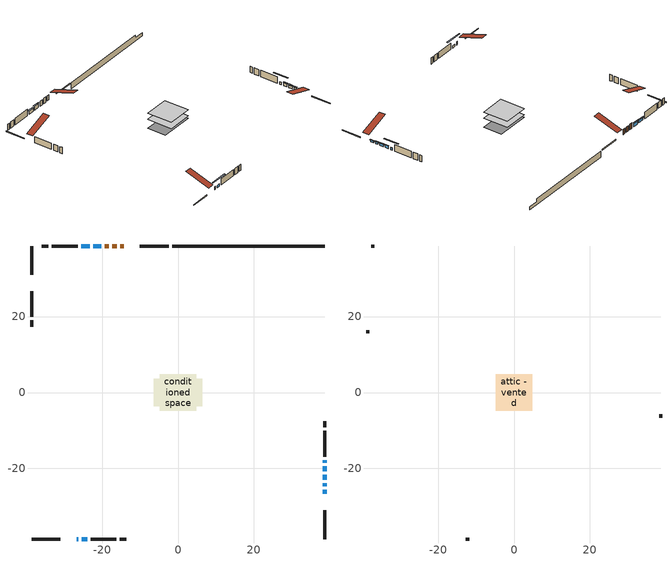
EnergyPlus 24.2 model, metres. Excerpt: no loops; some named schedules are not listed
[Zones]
conditioned space
 floor adiabatic (AdiabaticFloorConstruction): -4.81,-4.81 -4.81,4.81 4.81,4.81 4.81,-4.81 z0.82
 floor foundation (Slab1 construction): -6.44,-3.59 -6.44,3.59 6.44,3.59 6.44,-3.59 z-1.44
 wall outside (RimJoist1 construction): -2.49,38.58 -10.02,38.58 / -38.58,-38.58 -31.06,-38.58 / -38.58,38.58 -38.58,31.06 / 38.58,-38.58 38.58,-31.06 z0.82:1.12
 wall outside (AdiabaticWallConstruction 1): -14.34,38.58 -15.18,38.58 / -16.11,38.58 -17.25,38.58 / -18.18,38.58 -19.32,38.58 z0.82:2.85
 wall outside (AdiabaticWallConstruction): -26.73,-38.58 -26.23,-38.58 z0.82:2.04; -25.3,-38.58 -23.96,-38.58 / 38.58,-18.53 38.58,-17.86 z0.82:1.71; 38.58,-26.73 38.58,-25.57 z0.82:1.52; -20.25,38.58 -22.29,38.58 z0.82:2.31; -23.22,38.58 -25.54,38.58 z0.82:1.98; 38.58,-24.64 38.58,-23.94 / 38.58,-23.01 38.58,-21.7 / 38.58,-20.77 38.58,-19.46 z0.82:1.83
 wall outside (Wall1 construction): -26.46,38.58 -33.28,38.58 / -23.03,-38.58 -16.21,-38.58 / -38.58,26.73 -38.58,19.91 / 38.58,-16.93 38.58,-10.11 z0.82:3.26
 wall outside (Wall2 construction): -34.21,38.58 -35.86,38.58 / -15.28,-38.58 -13.63,-38.58 / -38.58,18.98 -38.58,17.33 / 38.58,-9.18 38.58,-7.53 z0.82:3.26
 wall foundation (FoundationWall1 construction): -1.56,38.58,-1.44 -1.56,38.58,0.82 34.57,38.58,0.82 34.57,38.58,-0.2 38.58,38.58,-0.2 38.58,38.58,-1.44
 window (WindowConstruction 6): -26.73,-38.58 -26.23,-38.58 z0.82:2.04
 window (WindowConstruction 8): -25.3,-38.58 -23.96,-38.58 z0.82:1.7
 window (WindowConstruction): 38.58,-26.73 38.58,-25.57 z0.82:1.52
 window (WindowConstruction 1): -20.25,38.58 -22.29,38.58 z0.82:2.31
 window (WindowConstruction 2): -23.22,38.58 -25.54,38.58 z0.82:1.98
 window (WindowConstruction 3): 38.58,-24.64 38.58,-23.94 z0.82:1.83
 window (WindowConstruction 4): 38.58,-23.01 38.58,-21.7 z0.82:1.83
 window (WindowConstruction 5): 38.58,-20.77 38.58,-19.46 z0.82:1.83
 window (WindowConstruction 7): 38.58,-18.53 38.58,-17.86 z0.82:1.7
 door (Door): -14.34,38.58 -15.18,38.58 z0.82:2.85
 door (Door 1): -16.11,38.58 -17.25,38.58 z0.82:2.85
 door (Door 2): -18.18,38.58 -19.32,38.58 z0.82:2.85
 ceiling adiabatic (AdiabaticFloorConstruction): 4.81,-4.81 4.81,4.81 -4.81,4.81 -4.81,-4.81 z0.82
attic - vented
 floor to conditioned space (Floor1 construction Reversed): -4.81,-4.81 -4.81,4.81 4.81,4.81 4.81,-4.81 z3.26
 wall outside (Wall3 construction): -36.79,38.58 -37.65,38.58 / -12.7,-38.58 -11.84,-38.58 / -38.58,16.4 -38.58,15.54 / 38.58,-6.6 38.58,-5.74 z0.82:3.26
 roof outside (Roof1 construction): -13.42,38.58,3.26 -13.42,29.21,6.38 -10.95,29.21,6.38 -10.95,38.58,3.26; -27.66,-38.58,3.26 -27.66,-29.21,6.38 -30.13,-29.21,6.38 -30.13,-38.58,3.26; -38.58,27.66,3.26 -29.21,27.66,6.38 -29.21,30.13,6.38 -38.58,30.13,3.26; 38.58,-27.66,3.26 29.21,-27.66,6.38 29.21,-30.13,6.38 38.58,-30.13,3.26
shading: -21.34,-38.58 -27.92,-38.58 -27.92,-38.99 -21.34,-38.99 z4.33; 38.58,-25.37 38.58,-26.93 38.99,-26.93 38.99,-25.37 z1.72; -22.49,38.58 -20.05,38.58 -20.05,38.99 -22.49,38.99 z2.51; -25.74,38.58 -23.02,38.58 -23.02,38.99 -25.74,38.99 z2.18; 38.58,-23.74 38.58,-24.84 38.99,-24.84 38.99,-23.74 z2.03; 38.58,-21.5 38.58,-23.21 38.99,-23.21 38.99,-21.5 z2.03; 38.58,-19.26 38.58,-20.97 38.99,-20.97 38.99,-19.26 z2.03; 38.58,-15.24 38.58,-21.15 38.99,-21.15 38.99,-15.24 z4.33
[Building]
Building 1: Terrain=Suburbs
[Site:Location]
Mont Joli AP_QC: Latitude {deg}=48.61; Longitude {deg}=-68.21; Time Zone {hr}=-5; Elevation {m}=52; Keep Site Location Information=Yes
[Site:GroundTemperature:Shallow]
-0.843868, -3.04892, -3.2255, -2.1791, 2.02165, 6.20283, 9.82768, 12.1239, 12.319, 10.4514, 6.91898, 2.86606
[Site:WaterMainsTemperature]
Calculation Method=Schedule; Temperature Schedule=mains temperature schedule
[Material] Roughness=Rough; Thermal Absorptance=0.9
Name | Thickness {m} | Conductivity {W/m-K} | Density {kg/m3} | Specific Heat {J/kg-K} | Solar Absorptance | Visible Absorptance
asphalt or fiberglass shingles | 0.00635 | 0.162714 | 1121.4 | 1465.45 | 0.4 | 0.4
ceiling loosefill ins | 0.254 | 0.0480833 | 16.02 | 1046.75 | 0.7 | 0.7
ceiling stud and cavity | 0.1397 | 0.123386 | 65.682 | 1177.47 | 0.7 | 0.7
concrete 4.0 in. | 0.1016 | 1.803125 | 2242.8 | 837.4 | 0.7 | 0.7
concrete 8.0 in. | 0.2032 | 1.803125 | 2242.8 | 837.4 | 0.7 | 0.7
door material | 0.04445 | 0.0451087 | 512.64 | 1214.23 | 0.7 | 0.7
exterior vertical ins | 0.0589681 | 0.029427 | 32.04 | 1214.23 | 0.7 | 0.7
floor covering | 0.0127 | 0.0433444 | 54.468 | 1339.84 | 0.6 | 0.6
floor rigid ins; wall rigid ins 1 | 0.512978 | 0.029427 | 32.04 | 1214.23 | 0.7 | 0.7
floor stud and cavity | 0.1397 | 1.75129 | 37.0049 | 1207.88 | 0.7 | 0.7
furniture material conditioned space 1 | 0.1524 | 0.115458 | 640.8 | 1214.23 | 0.6 | 0.6
gypsum board | 0.0127 | 0.160291 | 801 | 837.4 | 0.6 | 0.6
gypsum board 1 | 0.0127 | 0.160291 | 801 | 837.4 | 0.7 | 0.7
osb sheathing 0.5 in. | 0.0127 | 0.115458 | 512.64 | 1214.23 | 0.7 | 0.7
osb sheathing 0.75 in. | 0.01905 | 0.115458 | 512.64 | 1214.23 | 0.7 | 0.7
osb sheathing 2.0 in. | 0.0508 | 0.115458 | 512.64 | 1214.23 | 0.7 | 0.7
rim joist rigid ins; wall rigid ins | 0.051816 | 0.029427 | 32.04 | 1214.23 | 0.7 | 0.7
rim joist stud and cavity | 0.0508 | 0.0342808 | 125.044 | 1163.47 | 0.6 | 0.6
slab rigid ins | 0.0193984 | 0.029427 | 32.04 | 1214.23 | 0.7 | 0.7
wall stud and cavity | 0.1397 | 0.158362 | 139.0536 | 1170.24 | 0.7 | 0.7
wall stud and cavity 1 | 0.1397 | 0.192572 | 139.0536 | 1170.24 | 0.7 | 0.7
wall stud and cavity 2 | 0.0889 | 6.9971 | 50.32683 | 1063.81 | 0.6 | 0.6
wall stud and cavity 3 | 0.0889 | 0.380278 | 52.3479 | 1209.89 | 0.7 | 0.7
wall stud and cavity 4 | 0.0889 | 0.391764 | 83.0341 | 1211.67 | 0.7 | 0.7
wood siding | 0.0254 | 0.102417 | 544.68 | 1172.36 | 0.4 | 0.4
wood siding 1 | 0.00254 | 0.102417 | 544.68 | 1172.36 | 0.4 | 0.4
wood siding 2; wood siding 3; wood siding 4 | 0.0254 | 0.102417 | 544.68 | 1172.36 | 0.7 | 0.7
[WindowMaterial:SimpleGlazingSystem]
Name | U-Factor {W/m2-K} | Solar Heat Gain Coefficient
WindowMaterial | 1.85273 | 0.36
WindowMaterial 1 | 1.6557 | 0.43
WindowMaterial 2 | 1.75564 | 0.39
WindowMaterial 3 | 1.87204 | 0.35
WindowMaterial 4 | 1.76188 | 0.39
WindowMaterial 5 | 2.00774 | 0.33
WindowMaterial 6 | 6.75625 | 0.73
WindowMaterial 7 | 1.99922 | 0.31
[Construction]
AdiabaticFloorConstruction: floor stud and cavity, floor rigid ins, osb sheathing 0.75 in., floor covering
AdiabaticWallConstruction: wood siding 3, wall rigid ins 1, wall stud and cavity 3, gypsum board
AdiabaticWallConstruction 1: wood siding 4, wall rigid ins 1, wall stud and cavity 3, gypsum board
Door; Door 1; Door 2: door material
Floor1 construction Reversed: gypsum board, ceiling stud and cavity, ceiling loosefill ins
FoundationWall1 construction: concrete 8.0 in., gypsum board 1
furniture construction conditioned space 1: furniture material conditioned space 1
PartitionWallConstruction: gypsum board, wall stud and cavity 4, gypsum board
RimJoist1 construction: wood siding 2, rim joist rigid ins, osb sheathing 2.0 in., rim joist stud and cavity
Roof1 construction: asphalt or fiberglass shingles
Slab1 construction: slab rigid ins, concrete 4.0 in.
Wall1 construction: wood siding, wall rigid ins, osb sheathing 0.5 in., wall stud and cavity, gypsum board
Wall2 construction: wood siding, wall rigid ins, osb sheathing 0.5 in., wall stud and cavity 1, gypsum board
Wall3 construction: wood siding 1, wall stud and cavity 2
WindowConstruction: WindowMaterial
WindowConstruction 1: WindowMaterial 1
WindowConstruction 2: WindowMaterial 2
WindowConstruction 3: WindowMaterial 3
WindowConstruction 4: WindowMaterial 4
WindowConstruction 5: WindowMaterial 5
WindowConstruction 6: WindowMaterial 6
WindowConstruction 7; WindowConstruction 8: WindowMaterial 7
[Zone] Multiplier=1; Part of Total Floor Area=Yes
Name | Volume {m3}
attic - vented | 46.9488
conditioned space | 454.4
[Space]
Name | Zone | Volume {m3}
attic - vented 1 | attic - vented | 46.9488
conditioned space 1 | conditioned space | 454.4
[ZoneInfiltration:EffectiveLeakageArea]
infil attic - vented 1: Zone or Space=attic - vented 1; Schedule=Always On Discrete; Effective Air Leakage Area {cm2}=3220.17; Stack Coefficient=0.000386793; Wind Coefficient=1.3288e-05
[ZoneMixing]
whole house fan mix: Zone or Space=attic - vented; Schedule=Always On Continuous; Design Flow Rate Calculation Method=Flow/Zone; Design Flow Rate {m3/s}=0; Source Zone or Space=conditioned space
[SurfaceProperty:ExposedFoundationPerimeter]
Slab1: Exposed Perimeter Calculation Method=TotalExposedPerimeter; Total Exposed Perimeter {m}=40.143
[InternalMass] Zone or ZoneList=conditioned space; Space or SpaceList=conditioned space 1
Name | Construction | Surface Area {m2}
furniture mass conditioned space 1 | furniture construction conditioned space 1 | 74.0801
partition wall mass | PartitionWallConstruction | 185.2
[Lights]
interior lighting: Zone or ZoneList or Space or SpaceList=conditioned space 1; Schedule=interior lighting schedule; Design Level Calculation Method=LightingLevel; Lighting Level {W}=343.2; Return Air Fraction=0; Fraction Radiant=0.6; Fraction Visible=0.2; Fraction Replaceable=1
[People]
occupants: Zone or ZoneList or Space or SpaceList=conditioned space 1; Number of People Schedule=occupants schedule; Number of People Calculation Method=People; Number of People=3; Fraction Radiant=0.314171; Sensible Heat Fraction=0.56303; Activity Level Schedule=occupants activity schedule; Carbon Dioxide Generation Rate {m3/s-W}=0; Enable ASHRAE 55 Comfort Warnings=No; Mean Radiant Temperature Calculation Type=EnclosureAveraged
[ElectricEquipment] Zone or ZoneList or Space or SpaceList=conditioned space 1; Design Level Calculation Method=EquipmentLevel
Name | Schedule | Design Level {W} | Fraction Latent | Fraction Radiant | Fraction Lost
clothes dryer | clothes dryer schedule | 140.772 | 0.015 | 0.081 | 0.85
clothes washer | clothes washer schedule | 32.1985 | 0.03 | 0.162 | 0.7
cooking range | cooking range schedule | 215.147 | 0.08 | 0.432 | 0.2
dishwasher | dishwasher schedule | 66.8632 | 0.3 | 0.18 | 0.4
fridge | fridge schedule | 72.9452 | 0 | 0.6 | 0
mech vent house fan | mech vent house fan schedule | 19.9167 | 0 | 0 | 0.5
mech vent house fan cfis | mech vent house fan cfis schedule | 0 | 0 | 0 | 0
misc plug loads | misc plug loads schedule | 494.7 | 0.045 | 0.513 | 0.1
whole house fan | Always On Discrete | 0 | 0 | 0 | 1
[OtherEquipment] Zone or ZoneList or Space or SpaceList=conditioned space 1; Design Level Calculation Method=EquipmentLevel
Name | Fuel Type | Schedule | Design Level {W} | Fraction Latent | Fraction Radiant | Fraction Lost
clothes dryer 1 | Electricity | clothes dryer schedule | 0 | 0.015 | 0.081 | 0.85
cooking range 1 | Electricity | cooking range schedule | 0 | 0.08 | 0.432 | 0.2
general water use latent | None | general water use schedule | 62.594 | 1 | 0 | 0
general water use sensible | None | general water use schedule | -61.6891 | 0 | 0.6 | 0
mech vent house fan latent load | None | Always On Discrete | 0 | 1 | 0 | 0
mech vent house fan sensible load | None | Always On Discrete | 0 | 0 | 0 | 0
water heater energy adjustment1 | Electricity | Always On Discrete | 0.01 | 0 | 0 | 1
[ZoneInfiltration:DesignFlowRate] Zone or ZoneList or Space or SpaceList=conditioned space 1; Schedule=Always On Discrete; Design Flow Rate Calculation Method=Flow/Zone; Design Flow Rate {m3/s}=0
infil flow; natural vent flow; whole house fan flow
[ZoneControl:Thermostat]
conditioned space Thermostat: Zone or ZoneList=conditioned space; Control Type Schedule=conditioned space Thermostat Schedule; Control 1=conditioned space temperature setpoint; Temperature Difference Between Cutout And Setpoint {deltaC}=0
[ZoneHVAC:Baseboard:Convective:Electric]
electric baseboard: Availability Schedule=Always On Discrete; Heating Design Capacity {W}=5601.17; Efficiency=1
[Zone equipment]
conditioned space: electric baseboard
[Foundation:Kiva]
Foundation Kiva 1: Initial Indoor Air Temperature {C}=18; Wall Height Above Grade {m}=0.820003; Wall Depth Below Slab {m}=0.2032; Custom Block Material Name 1=exterior vertical ins; Custom Block Depth 1 {m}=2.26; Custom Block X Position 1 {m}=0.2159; Custom Block Z Position 1 {m}=0
[Foundation:Kiva:Settings]
Soil Conductivity {W/m-K}=0.849921; Soil Density {kg/m3}=1842.3; Soil Specific Heat {J/kg-K}=418.7; Ground Solar Absorptivity=0.9; Ground Thermal Absorptivity=0.9; Ground Surface Roughness {m}=0.03; Far-Field Width {m}=40; Deep-Ground Boundary Condition=ZeroFlux; Deep-Ground Depth {m}=40; Minimum Cell Dimension {m}=0.2; Maximum Cell Growth Coefficient=3; Simulation Timestep=Timestep
[Exterior:Lights]
exterior lighting: Schedule=exterior lighting schedule; Design Level {W}=75.6
[EnergyManagementSystem:GlobalVariable]
infil_program_Qfan
infil_program_Qinf
natural_vent_program_Qnv
natural_vent_program_Qwhf
[EnergyManagementSystem:Sensor]
Name | Output:Variable or Output:Meter Index Key | Output:Variable or Output:Meter
airflow_gain | infil flow | Infiltration Sensible Heat Gain Energy
airflow_gain_1 | natural vent flow | Infiltration Sensible Heat Gain Energy
airflow_gain_2 | whole house fan flow | Infiltration Sensible Heat Gain Energy
airflow_loss | infil flow | Infiltration Sensible Heat Loss Energy
airflow_loss_1 | natural vent flow | Infiltration Sensible Heat Loss Energy
airflow_loss_2 | whole house fan flow | Infiltration Sensible Heat Loss Energy
clg_load_cond |  | Cooling:EnergyTransfer:Zone:CONDITIONED SPACE
clg_sp_s; clg_sp_s_1 | cooling setpoint | Schedule Value
clothes_dryer_exhaust_0_sch_s | clothes dryer exhaust 0 schedule | Schedule Value
conditioned_space_clg_unmet_s | conditioned space | Zone Cooling Setpoint Not Met Time
conditioned_space_htg_unmet_s | conditioned space | Zone Heating Setpoint Not Met Time
cool_season | cooling season schedule | Schedule Value
fridge_tin_s | conditioned space | Zone Mean Air Temperature
htg_load_cond |  | Heating:EnergyTransfer:Zone:CONDITIONED SPACE
htg_sp_s; htg_sp_s_1 | heating setpoint | Schedule Value
ig_ee_conv | clothes dryer | Electric Equipment Convective Heating Energy
ig_ee_conv_2 | cooking range | Electric Equipment Convective Heating Energy
ig_ee_conv_4 | fridge | Electric Equipment Convective Heating Energy
ig_ee_conv_5 | misc plug loads | Electric Equipment Convective Heating Energy
ig_ee_conv_6 | whole house fan | Electric Equipment Convective Heating Energy
ig_ee_rad | clothes dryer | Electric Equipment Radiant Heating Energy
ig_ee_rad_2 | cooking range | Electric Equipment Radiant Heating Energy
ig_ee_rad_4 | fridge | Electric Equipment Radiant Heating Energy
ig_ee_rad_5 | misc plug loads | Electric Equipment Radiant Heating Energy
ig_ee_rad_6 | whole house fan | Electric Equipment Radiant Heating Energy
ig_lgt_conv | interior lighting | Lights Convective Heating Energy
ig_lgt_rad | interior lighting | Lights Radiant Heating Energy
ig_lgt_vis | interior lighting | Lights Visible Radiation Heating Energy
ig_oe_conv | clothes dryer 1 | Other Equipment Convective Heating Energy
ig_oe_conv_1 | cooking range 1 | Other Equipment Convective Heating Energy
ig_oe_conv_2 | general water use latent | Other Equipment Convective Heating Energy
ig_oe_conv_3 | general water use sensible | Other Equipment Convective Heating Energy
ig_oe_conv_4 | water heater energy adjustment1 | Other Equipment Convective Heating Energy
ig_oe_rad | clothes dryer 1 | Other Equipment Radiant Heating Energy
ig_oe_rad_1 | cooking range 1 | Other Equipment Radiant Heating Energy
ig_oe_rad_2 | general water use latent | Other Equipment Radiant Heating Energy
ig_oe_rad_3 | general water use sensible | Other Equipment Radiant Heating Energy
ig_oe_rad_4 | water heater energy adjustment1 | Other Equipment Radiant Heating Energy
ig_ppl_conv | occupants | People Convective Heating Energy
ig_ppl_rad | occupants | People Radiant Heating Energy
im_conv | furniture mass conditioned space 1 | Surface Inside Face Convection Heat Gain Energy
im_conv_1 | partition wall mass | Surface Inside Face Convection Heat Gain Energy
im_ig | furniture mass conditioned space 1 | Surface Inside Face Internal Gains Radiation Heat Gain Energy
im_ig_1 | partition wall mass | Surface Inside Face Internal Gains Radiation Heat Gain Energy
im_lgt | furniture mass conditioned space 1 | Surface Inside Face Lights Radiation Heat Gain Energy
im_lgt_1 | partition wall mass | Surface Inside Face Lights Radiation Heat Gain Energy
im_sol | furniture mass conditioned space 1 | Surface Inside Face Solar Radiation Heat Gain Energy
im_sol_1 | partition wall mass | Surface Inside Face Solar Radiation Heat Gain Energy
im_surf | furniture mass conditioned space 1 | Surface Inside Face Net Surface Thermal Radiation Heat Gain Energy
im_surf_1 | partition wall mass | Surface Inside Face Net Surface Thermal Radiation Heat Gain Energy
mv_conv | mech vent house fan | Electric Equipment Convective Heating Energy
mv_conv_1 | mech vent house fan cfis | Electric Equipment Convective Heating Energy
mv_conv_2 | mech vent house fan latent load | Other Equipment Convective Heating Energy
mv_conv_3 | mech vent house fan sensible load | Other Equipment Convective Heating Energy
mv_rad | mech vent house fan | Electric Equipment Radiant Heating Energy
mv_rad_1 | mech vent house fan cfis | Electric Equipment Radiant Heating Energy
mv_rad_2 | mech vent house fan latent load | Other Equipment Radiant Heating Energy
mv_rad_3 | mech vent house fan sensible load | Other Equipment Radiant Heating Energy
natural_vent_s | natural vent schedule | Schedule Value
out_pb_s |  | Site Outdoor Air Barometric Pressure
out_wt_s |  | Site Outdoor Air Humidity Ratio
site_vw_s |  | Site Wind Speed
ss_back_out | Window1 | Surface Window Shortwave from Zone Back Out Window Heat Transfer Rate
ss_back_out_1 | Window10 | Surface Window Shortwave from Zone Back Out Window Heat Transfer Rate
ss_back_out_2 | Window2 | Surface Window Shortwave from Zone Back Out Window Heat Transfer Rate
ss_back_out_3 | Window3 | Surface Window Shortwave from Zone Back Out Window Heat Transfer Rate
ss_back_out_4 | Window4 | Surface Window Shortwave from Zone Back Out Window Heat Transfer Rate
ss_back_out_5 | Window6 | Surface Window Shortwave from Zone Back Out Window Heat Transfer Rate
ss_back_out_6 | Window7 | Surface Window Shortwave from Zone Back Out Window Heat Transfer Rate
ss_back_out_7 | Window8 | Surface Window Shortwave from Zone Back Out Window Heat Transfer Rate
ss_back_out_8 | Window9 | Surface Window Shortwave from Zone Back Out Window Heat Transfer Rate
ss_conv | Door1 | Surface Inside Face Convection Heat Gain Energy
ss_conv_1 | Door2 | Surface Inside Face Convection Heat Gain Energy
ss_conv_10 | Window8 | Surface Inside Face Convection Heat Gain Energy
ss_conv_11 | Window9 | Surface Inside Face Convection Heat Gain Energy
ss_conv_2 | Door3 | Surface Inside Face Convection Heat Gain Energy
ss_conv_3 | Window1 | Surface Inside Face Convection Heat Gain Energy
ss_conv_4 | Window10 | Surface Inside Face Convection Heat Gain Energy
ss_conv_5 | Window2 | Surface Inside Face Convection Heat Gain Energy
ss_conv_6 | Window3 | Surface Inside Face Convection Heat Gain Energy
ss_conv_7 | Window4 | Surface Inside Face Convection Heat Gain Energy
ss_conv_8 | Window6 | Surface Inside Face Convection Heat Gain Energy
ss_conv_9 | Window7 | Surface Inside Face Convection Heat Gain Energy
ss_ig | Door1 | Surface Inside Face Internal Gains Radiation Heat Gain Energy
ss_ig_1 | Door2 | Surface Inside Face Internal Gains Radiation Heat Gain Energy
ss_ig_10 | Window8 | Surface Inside Face Internal Gains Radiation Heat Gain Energy
ss_ig_11 | Window9 | Surface Inside Face Internal Gains Radiation Heat Gain Energy
ss_ig_2 | Door3 | Surface Inside Face Internal Gains Radiation Heat Gain Energy
ss_ig_3 | Window1 | Surface Inside Face Internal Gains Radiation Heat Gain Energy
ss_ig_4 | Window10 | Surface Inside Face Internal Gains Radiation Heat Gain Energy
ss_ig_5 | Window2 | Surface Inside Face Internal Gains Radiation Heat Gain Energy
ss_ig_6 | Window3 | Surface Inside Face Internal Gains Radiation Heat Gain Energy
ss_ig_7 | Window4 | Surface Inside Face Internal Gains Radiation Heat Gain Energy
ss_ig_8 | Window6 | Surface Inside Face Internal Gains Radiation Heat Gain Energy
ss_ig_9 | Window7 | Surface Inside Face Internal Gains Radiation Heat Gain Energy
ss_lgt | Door1 | Surface Inside Face Lights Radiation Heat Gain Energy
ss_lgt_1 | Door2 | Surface Inside Face Lights Radiation Heat Gain Energy
ss_lgt_2 | Door3 | Surface Inside Face Lights Radiation Heat Gain Energy
ss_sol | Door1 | Surface Inside Face Solar Radiation Heat Gain Energy
ss_sol_1 | Door2 | Surface Inside Face Solar Radiation Heat Gain Energy
ss_sol_2 | Door3 | Surface Inside Face Solar Radiation Heat Gain Energy
ss_surf | Door1 | Surface Inside Face Net Surface Thermal Radiation Heat Gain Energy
ss_surf_1 | Door2 | Surface Inside Face Net Surface Thermal Radiation Heat Gain Energy
ss_surf_10 | Window8 | Surface Inside Face Net Surface Thermal Radiation Heat Gain Energy
ss_surf_11 | Window9 | Surface Inside Face Net Surface Thermal Radiation Heat Gain Energy
ss_surf_2 | Door3 | Surface Inside Face Net Surface Thermal Radiation Heat Gain Energy
ss_surf_3 | Window1 | Surface Inside Face Net Surface Thermal Radiation Heat Gain Energy
ss_surf_4 | Window10 | Surface Inside Face Net Surface Thermal Radiation Heat Gain Energy
ss_surf_5 | Window2 | Surface Inside Face Net Surface Thermal Radiation Heat Gain Energy
ss_surf_6 | Window3 | Surface Inside Face Net Surface Thermal Radiation Heat Gain Energy
ss_surf_7 | Window4 | Surface Inside Face Net Surface Thermal Radiation Heat Gain Energy
ss_surf_8 | Window6 | Surface Inside Face Net Surface Thermal Radiation Heat Gain Energy
ss_surf_9 | Window7 | Surface Inside Face Net Surface Thermal Radiation Heat Gain Energy
ss_trans_in | Window1 | Surface Window Transmitted Solar Radiation Rate
ss_trans_in_1 | Window10 | Surface Window Transmitted Solar Radiation Rate
ss_trans_in_2 | Window2 | Surface Window Transmitted Solar Radiation Rate
ss_trans_in_3 | Window3 | Surface Window Transmitted Solar Radiation Rate
ss_trans_in_4 | Window4 | Surface Window Transmitted Solar Radiation Rate
ss_trans_in_5 | Window6 | Surface Window Transmitted Solar Radiation Rate
ss_trans_in_6 | Window7 | Surface Window Transmitted Solar Radiation Rate
ss_trans_in_7 | Window8 | Surface Window Transmitted Solar Radiation Rate
ss_trans_in_8 | Window9 | Surface Window Transmitted Solar Radiation Rate
ss_trans_out | Window1 | Surface Inside Face Initial Transmitted Diffuse Transmitted Out Window Solar Radiation Rate
ss_trans_out_1 | Window10 | Surface Inside Face Initial Transmitted Diffuse Transmitted Out Window Solar Radiation Rate
ss_trans_out_2 | Window2 | Surface Inside Face Initial Transmitted Diffuse Transmitted Out Window Solar Radiation Rate
ss_trans_out_3 | Window3 | Surface Inside Face Initial Transmitted Diffuse Transmitted Out Window Solar Radiation Rate
ss_trans_out_4 | Window4 | Surface Inside Face Initial Transmitted Diffuse Transmitted Out Window Solar Radiation Rate
ss_trans_out_5 | Window6 | Surface Inside Face Initial Transmitted Diffuse Transmitted Out Window Solar Radiation Rate
ss_trans_out_6 | Window7 | Surface Inside Face Initial Transmitted Diffuse Transmitted Out Window Solar Radiation Rate
ss_trans_out_7 | Window8 | Surface Inside Face Initial Transmitted Diffuse Transmitted Out Window Solar Radiation Rate
ss_trans_out_8 | Window9 | Surface Inside Face Initial Transmitted Diffuse Transmitted Out Window Solar Radiation Rate
s_conv | Floor1 | Surface Inside Face Convection Heat Gain Energy
s_conv_1 | FoundationWall1 | Surface Inside Face Convection Heat Gain Energy
s_conv_10 | Wall1:180 | Surface Inside Face Convection Heat Gain Energy
s_conv_11 | Wall1:270 | Surface Inside Face Convection Heat Gain Energy
s_conv_12 | Wall1:90 | Surface Inside Face Convection Heat Gain Energy
s_conv_13 | Wall2:0 | Surface Inside Face Convection Heat Gain Energy
s_conv_14 | Wall2:180 | Surface Inside Face Convection Heat Gain Energy
s_conv_15 | Wall2:270 | Surface Inside Face Convection Heat Gain Energy
s_conv_16 | Wall2:90 | Surface Inside Face Convection Heat Gain Energy
s_conv_2 | inferred conditioned ceiling | Surface Inside Face Convection Heat Gain Energy
s_conv_3 | inferred conditioned floor | Surface Inside Face Convection Heat Gain Energy
s_conv_4 | RimJoist1:0 | Surface Inside Face Convection Heat Gain Energy
s_conv_5 | RimJoist1:180 | Surface Inside Face Convection Heat Gain Energy
s_conv_6 | RimJoist1:270 | Surface Inside Face Convection Heat Gain Energy
s_conv_7 | RimJoist1:90 | Surface Inside Face Convection Heat Gain Energy
s_conv_8 | Slab1 | Surface Inside Face Convection Heat Gain Energy
s_conv_9 | Wall1:0 | Surface Inside Face Convection Heat Gain Energy
s_ig | Floor1 | Surface Inside Face Internal Gains Radiation Heat Gain Energy
s_ig_1 | FoundationWall1 | Surface Inside Face Internal Gains Radiation Heat Gain Energy
s_ig_10 | Wall1:180 | Surface Inside Face Internal Gains Radiation Heat Gain Energy
s_ig_11 | Wall1:270 | Surface Inside Face Internal Gains Radiation Heat Gain Energy
s_ig_12 | Wall1:90 | Surface Inside Face Internal Gains Radiation Heat Gain Energy
s_ig_13 | Wall2:0 | Surface Inside Face Internal Gains Radiation Heat Gain Energy
s_ig_14 | Wall2:180 | Surface Inside Face Internal Gains Radiation Heat Gain Energy
s_ig_15 | Wall2:270 | Surface Inside Face Internal Gains Radiation Heat Gain Energy
s_ig_16 | Wall2:90 | Surface Inside Face Internal Gains Radiation Heat Gain Energy
s_ig_2 | inferred conditioned ceiling | Surface Inside Face Internal Gains Radiation Heat Gain Energy
